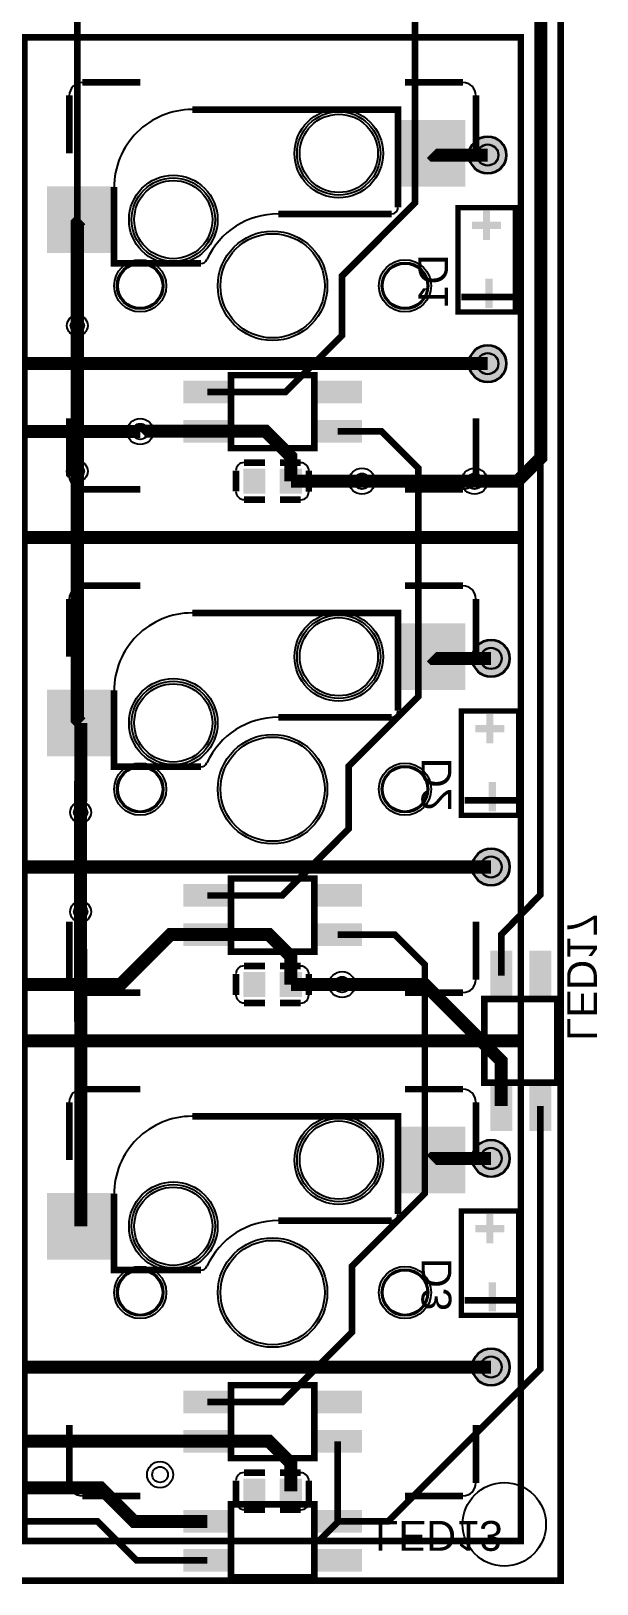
# Model space of a CAD drawing. Header units: millimetres. Extents: x 134.4 to 196.6, y -138.4 to -48.8.
# Drawn here: x 174.9 to 196.6, y -138.4 to -78.9 of the extents above; entities that cross this region are included whole.
import ezdxf

# ---------------------------------------------------------------- set-up
doc = ezdxf.new("R2010")
doc.units = ezdxf.units.MM
for name, color, linetype, true_color in [('BoardOutLine', 7, 'Continuous', 0xff00ff), ('BottomLayer', 7, 'Continuous', 0x0000ff), ('BottomPasteMaskLayer', 7, 'Continuous', 0x800000), ('BottomSilkLayer', 7, 'Continuous', 0x66cc33), ('BottomSolderMaskLayer', 7, 'Continuous', 0xaa00ff), ('Document', 7, 'Continuous', 0xffffff), ('Hole', 7, 'Continuous', 0x222222), ('Multi-Layer', 7, 'Continuous', 0xc0c0c0), ('TopLayer', 7, 'Continuous', 0xff0000), ('TopPasteMaskLayer', 7, 'Continuous', 0x808080), ('TopSilkLayer', 7, 'Continuous', 0xffcc00), ('TopSolderMaskLayer', 7, 'Continuous', 0x800080)]:
    doc.layers.add(name, color=color, linetype=linetype, true_color=true_color)
doc.styles.get("Standard").update_dxf_attribs({"font": 'arial.ttf'})

msp = doc.modelspace()

# ---------------------------------------------------------------- hatches: boundary and pattern name
at = {"layer": 'BottomLayer'}
for points in [[(188.96537973075942, -82.31615443230896), (188.96537973075942, -84.8161798323597), (191.5153924307849, -84.8161798323597), (191.5153924307849, -82.31615443230896)], [(175.51534163068322, -84.8561595123191), (178.06535433070871, -84.8561595123191), (178.06535433070871, -87.35618491236983), (175.51534163068322, -87.35618491236983)], [(188.96537973075942, -101.6201930403862), (188.96537973075942, -104.12021844043693), (191.5153924307849, -104.12021844043693), (191.5153924307849, -101.6201930403862)], [(175.51534163068322, -104.16019812039633), (178.06535433070871, -104.16019812039633), (178.06535433070871, -106.66022352044706), (175.51534163068322, -106.66022352044706)], [(193.33533147066282, -116.0021844043689), (193.33533147066282, -114.20220980441957), (192.51536703073407, -114.20220980441957), (192.51536703073407, -116.0021844043689)], [(194.8353822707645, -116.00220980441964), (194.8353822707645, -114.20220980441957), (194.01536703073407, -114.20220980441957), (194.01536703073407, -116.00220980441964)], [(193.33525527051052, -121.0021844043689), (193.33525527051052, -119.20220980441968), (192.51529083058176, -119.20220980441968), (192.51529083058176, -121.0021844043689)], [(194.8353822707645, -121.00220980441964), (194.8353822707645, -119.20220980441968), (194.01536703073407, -119.20220980441968), (194.01536703073407, -121.00220980441964)], [(188.96537973075942, -120.92423164846332), (188.96537973075942, -123.42425704851416), (191.5153924307849, -123.42425704851416), (191.5153924307849, -120.92423164846332)], [(175.51534163068322, -123.46423672847357), (178.06535433070871, -123.46423672847357), (178.06535433070871, -125.9642621285243), (175.51534163068322, -125.9642621285243)], [(180.75041910083837, -136.43914147828298), (182.55039370078748, -136.43914147828298), (182.55039370078748, -135.6191770383541), (180.75041910083837, -135.6191770383541)], [(185.75041910083814, -136.4392176784354), (187.55039370078748, -136.4392176784354), (187.55039370078748, -135.61925323850653), (185.75041910083814, -135.61925323850653)], [(180.75039370078753, -137.93926847853697), (182.55039370078748, -137.93926847853697), (182.55039370078748, -137.11925323850653), (180.75039370078753, -137.11925323850653)], [(185.7503937007873, -137.93926847853697), (187.55039370078748, -137.93926847853697), (187.55039370078748, -137.11925323850653), (185.7503937007873, -137.11925323850653)]]:
    msp.add_hatch(color=256, dxfattribs=at).paths.add_polyline_path(points)
at = {"layer": 'BottomPasteMaskLayer'}
for points in [[(188.96537973075942, -82.31615443230896), (188.96537973075942, -84.8161798323597), (191.5153924307849, -84.8161798323597), (191.5153924307849, -82.31615443230896)], [(175.51534163068322, -84.8561595123191), (178.06535433070871, -84.8561595123191), (178.06535433070871, -87.35618491236983), (175.51534163068322, -87.35618491236983)], [(188.96537973075942, -101.6201930403862), (188.96537973075942, -104.12021844043693), (191.5153924307849, -104.12021844043693), (191.5153924307849, -101.6201930403862)], [(175.51534163068322, -104.16019812039633), (178.06535433070871, -104.16019812039633), (178.06535433070871, -106.66022352044706), (175.51534163068322, -106.66022352044706)], [(193.33533147066282, -116.0021844043689), (193.33533147066282, -114.20220980441957), (192.51536703073407, -114.20220980441957), (192.51536703073407, -116.0021844043689)], [(194.8353822707645, -116.00220980441964), (194.8353822707645, -114.20220980441957), (194.01536703073407, -114.20220980441957), (194.01536703073407, -116.00220980441964)], [(193.33525527051052, -121.0021844043689), (193.33525527051052, -119.20220980441968), (192.51529083058176, -119.20220980441968), (192.51529083058176, -121.0021844043689)], [(194.8353822707645, -121.00220980441964), (194.8353822707645, -119.20220980441968), (194.01536703073407, -119.20220980441968), (194.01536703073407, -121.00220980441964)], [(188.96537973075942, -120.92423164846332), (188.96537973075942, -123.42425704851416), (191.5153924307849, -123.42425704851416), (191.5153924307849, -120.92423164846332)], [(175.51534163068322, -123.46423672847357), (178.06535433070871, -123.46423672847357), (178.06535433070871, -125.9642621285243), (175.51534163068322, -125.9642621285243)], [(180.75041910083837, -136.43914147828298), (182.55039370078748, -136.43914147828298), (182.55039370078748, -135.6191770383541), (180.75041910083837, -135.6191770383541)], [(185.75041910083814, -136.4392176784354), (187.55039370078748, -136.4392176784354), (187.55039370078748, -135.61925323850653), (185.75041910083814, -135.61925323850653)], [(180.75039370078753, -137.93926847853697), (182.55039370078748, -137.93926847853697), (182.55039370078748, -137.11925323850653), (180.75039370078753, -137.11925323850653)], [(185.7503937007873, -137.93926847853697), (187.55039370078748, -137.93926847853697), (187.55039370078748, -137.11925323850653), (185.7503937007873, -137.11925323850653)]]:
    msp.add_hatch(color=256, dxfattribs=at).paths.add_polyline_path(points)
at = {"layer": 'BottomSolderMaskLayer'}
for points in [[(188.93987985788362, -82.29065200399793), (188.93987985788362, -84.84168226067072), (191.5408963679522, -84.84168226067072), (191.5408963679522, -82.29065200399793)], [(191.68038481076965, -83.6301752603506, 1), (193.13038481076964, -83.6301752603506, 1)], [(175.48983769351594, -84.83065708400807), (178.0908542035845, -84.83065708400807), (178.0908542035845, -87.38168734068086), (175.48983769351594, -87.38168734068086)], [(191.68038481076965, -91.6301752603506, 1), (193.13038481076964, -91.6301752603506, 1)], [(188.93987985788362, -101.59469061207517), (188.93987985788362, -104.14572086874796), (191.5408963679522, -104.14572086874796), (191.5408963679522, -101.59469061207517)], [(191.8073850647701, -102.93421386842783, 1), (193.2573850647701, -102.93421386842783, 1)], [(175.48983769351594, -104.1346956920853), (178.0908542035845, -104.1346956920853), (178.0908542035845, -106.68572594875809), (175.48983769351594, -106.68572594875809)], [(191.8073850647701, -110.93421386842783, 1), (193.2573850647701, -110.93421386842783, 1)], [(193.3469028199704, -116.05794602504557), (193.3469028199704, -114.14645919885038), (192.5037971151212, -114.14645919885038), (192.5037971151212, -116.05794602504557)], [(194.84695146953027, -116.057972998683), (194.84695146953027, -114.14645919885038), (194.00379353088442, -114.14645919885038), (194.00379353088442, -116.057972998683)], [(193.34682446927627, -121.05794602504557), (193.34682446927627, -119.14645919885038), (192.50371876442705, -119.14645919885038), (192.50371876442705, -121.05794602504557)], [(194.84695146953027, -121.057972998683), (194.84695146953027, -119.14645919885038), (194.00379353088442, -119.14645919885038), (194.00379353088442, -121.057972998683)], [(188.93987985788362, -120.8987292201524), (188.93987985788362, -123.44975947682508), (191.5408963679522, -123.44975947682508), (191.5408963679522, -120.8987292201524)], [(191.8073850647701, -122.1112522225045, 1), (193.2573850647701, -122.1112522225045, 1)], [(175.48983769351594, -123.43873430016254), (178.0908542035845, -123.43873430016254), (178.0908542035845, -125.98976455683533), (175.48983769351594, -125.98976455683533)], [(191.8073850647701, -130.1112522225045, 1), (193.2573850647701, -130.1112522225045, 1)], [(180.72501689949627, -136.4645375951162), (182.5757908841981, -136.4645375951162), (182.5757908841981, -135.59377462717384), (180.72501689949627, -135.59377462717384)], [(185.72501689949604, -136.46461851602896), (187.57579088419834, -136.46461851602896), (187.57579088419834, -135.5938555480866), (185.72501689949604, -135.5938555480866)], [(180.72499078259807, -137.9646645953702), (182.5757908841981, -137.9646645953702), (182.5757908841981, -137.09384768015263), (180.72499078259807, -137.09384768015263)], [(185.72499078259807, -137.9646645953702), (187.57579088419834, -137.9646645953702), (187.57579088419834, -137.09384768015263), (185.72499078259807, -137.09384768015263)]]:
    msp.add_hatch(color=256, dxfattribs=at).paths.add_polyline_path(points)
at = {"layer": 'Document'}
for points in [[(192.07838455676915, -86.4631699263399), (192.91844043688093, -86.4631699263399), (192.91841503683008, -86.18318516637032), (192.07840995682, -86.18315976631959), (191.7984251968503, -86.18318516637032), (191.79845059690115, -86.4631699263399)], [(192.49842519685035, -86.60317500635017), (192.49847599695204, -85.7631953263907), (192.21846583693173, -85.76314452628912), (192.21846583693173, -86.60317500635017), (192.21844043688088, -86.88315976631964), (192.49847599695204, -86.88315976631964)], [(192.31234442468894, -88.6571501143003), (192.31229362458726, -89.49712979425965), (192.59230378460757, -89.49718059436123), (192.59230378460757, -88.6571501143003), (192.5923291846584, -88.37716535433083), (192.31229362458726, -88.37716535433083)], [(192.6254254508508, -105.90721361442729), (192.6254762509525, -105.06723393446794), (192.3454660909324, -105.06718313436636), (192.3454660909324, -105.90721361442729), (192.34544069088156, -106.18719837439687), (192.6254762509525, -106.18719837439687)], [(192.2053848107696, -105.76720853441714), (193.04544069088138, -105.76720853441714), (193.04541529083053, -105.48722377444756), (192.20541021082045, -105.48719837439683), (191.92542545085075, -105.48722377444756), (191.9254508509016, -105.76720853441714)], [(192.4393446786894, -107.96118872237753), (192.4392938785877, -108.80116840233688), (192.71930403860802, -108.80121920243846), (192.71930403860802, -107.96118872237753), (192.71932943865886, -107.68120396240806), (192.4392938785877, -107.68120396240806)], [(192.6254254508508, -125.08425196850408), (192.6254762509525, -124.24427228854461), (192.3454660909324, -124.24422148844303), (192.3454660909324, -125.08425196850408), (192.34544069088156, -125.36423672847354), (192.6254762509525, -125.36423672847354)], [(192.2053848107696, -124.94424688849381), (193.04544069088138, -124.94424688849381), (193.04541529083053, -124.66426212852423), (192.20541021082045, -124.6642367284735), (191.92542545085075, -124.66426212852423), (191.9254508509016, -124.94424688849381)], [(192.4393446786894, -127.1382270764542), (192.4392938785877, -127.97820675641356), (192.71930403860802, -127.97825755651513), (192.71930403860802, -127.1382270764542), (192.71932943865886, -126.85824231648473), (192.4392938785877, -126.85824231648473)]]:
    msp.add_hatch(color=256, dxfattribs=at).paths.add_polyline_path(points)
at = {"layer": 'Multi-Layer'}
for points in [[(191.70538481076966, -83.6301752603506, 1), (193.10538481076964, -83.6301752603506, 1)], [(191.70538481076966, -91.6301752603506, 1), (193.10538481076964, -91.6301752603506, 1)], [(191.8323850647701, -102.93421386842783, 1), (193.23238506477009, -102.93421386842783, 1)], [(191.8323850647701, -110.93421386842783, 1), (193.23238506477009, -110.93421386842783, 1)], [(191.8323850647701, -122.1112522225045, 1), (193.23238506477009, -122.1112522225045, 1)], [(191.8323850647701, -130.1112522225045, 1), (193.23238506477009, -130.1112522225045, 1)]]:
    msp.add_hatch(color=256, dxfattribs=at).paths.add_polyline_path(points)
at = {"layer": 'TopLayer'}
for points in [[(180.75039370078753, -92.31219202438422), (182.55039370078748, -92.31219202438422), (182.55039370078748, -93.13220726441466), (180.75039370078753, -93.13220726441466)], [(185.7503937007873, -92.31219202438422), (187.55039370078748, -92.31219202438422), (187.55039370078748, -93.13220726441466), (185.7503937007873, -93.13220726441466)], [(180.75041910083837, -93.8123190246381), (182.55039370078748, -93.8123190246381), (182.55039370078748, -94.63228346456708), (180.75041910083837, -94.63228346456708)], [(185.75041910083814, -93.81224282448568), (187.55039370078748, -93.81224282448568), (187.55039370078748, -94.63220726441455), (185.75041910083814, -94.63220726441455)], [(183.05036830073664, -95.68917957835924), (183.8503683007366, -95.68917957835924), (183.8503683007366, -96.58920497840995), (183.05036830073664, -96.58920497840995)], [(184.4503683007365, -95.68917957835924), (185.25036830073668, -95.68917957835924), (185.25036830073668, -96.58920497840995), (184.4503683007365, -96.58920497840995)], [(180.75039370078753, -111.61623063246134), (182.55039370078748, -111.61623063246134), (182.55039370078748, -112.4362458724919), (180.75039370078753, -112.4362458724919)], [(185.7503937007873, -111.61623063246134), (187.55039370078748, -111.61623063246134), (187.55039370078748, -112.4362458724919), (185.7503937007873, -112.4362458724919)], [(180.75041910083837, -113.11635763271534), (182.55039370078748, -113.11635763271534), (182.55039370078748, -113.9363220726442), (180.75041910083837, -113.9363220726442)], [(185.75041910083814, -113.11628143256291), (187.55039370078748, -113.11628143256291), (187.55039370078748, -113.93624587249178), (185.75041910083814, -113.93624587249178)], [(183.05036830073664, -114.99321818643648), (183.8503683007366, -114.99321818643648), (183.8503683007366, -115.89324358648719), (183.05036830073664, -115.89324358648719)], [(184.4503683007365, -114.99321818643648), (185.25036830073668, -114.99321818643648), (185.25036830073668, -115.89324358648719), (184.4503683007365, -115.89324358648719)], [(180.75039370078753, -131.04726949453914), (182.55039370078748, -131.04726949453914), (182.55039370078748, -131.86728473456958), (180.75039370078753, -131.86728473456958)], [(185.7503937007873, -131.04726949453914), (187.55039370078748, -131.04726949453914), (187.55039370078748, -131.86728473456958), (185.7503937007873, -131.86728473456958)], [(180.75041910083837, -132.54739649479313), (182.55039370078748, -132.54739649479313), (182.55039370078748, -133.367360934722), (180.75041910083837, -133.367360934722)], [(185.75041910083814, -132.5473202946407), (187.55039370078748, -132.5473202946407), (187.55039370078748, -133.36728473456958), (185.75041910083814, -133.36728473456958)], [(183.05036830073664, -134.42425704851428), (183.8503683007366, -134.42425704851428), (183.8503683007366, -135.32428244856487), (183.05036830073664, -135.32428244856487)], [(184.4503683007365, -134.42425704851428), (185.25036830073668, -134.42425704851428), (185.25036830073668, -135.32428244856487), (184.4503683007365, -135.32428244856487)]]:
    msp.add_hatch(color=256, dxfattribs=at).paths.add_polyline_path(points)
at = {"layer": 'TopPasteMaskLayer'}
for points in [[(180.75039370078753, -92.31219202438422), (182.55039370078748, -92.31219202438422), (182.55039370078748, -93.13220726441466), (180.75039370078753, -93.13220726441466)], [(185.7503937007873, -92.31219202438422), (187.55039370078748, -92.31219202438422), (187.55039370078748, -93.13220726441466), (185.7503937007873, -93.13220726441466)], [(180.75041910083837, -93.8123190246381), (182.55039370078748, -93.8123190246381), (182.55039370078748, -94.63228346456708), (180.75041910083837, -94.63228346456708)], [(185.75041910083814, -93.81224282448568), (187.55039370078748, -93.81224282448568), (187.55039370078748, -94.63220726441455), (185.75041910083814, -94.63220726441455)], [(183.05036830073664, -95.68917957835924), (183.8503683007366, -95.68917957835924), (183.8503683007366, -96.58920497840995), (183.05036830073664, -96.58920497840995)], [(184.4503683007365, -95.68917957835924), (185.25036830073668, -95.68917957835924), (185.25036830073668, -96.58920497840995), (184.4503683007365, -96.58920497840995)], [(180.75039370078753, -111.61623063246134), (182.55039370078748, -111.61623063246134), (182.55039370078748, -112.4362458724919), (180.75039370078753, -112.4362458724919)], [(185.7503937007873, -111.61623063246134), (187.55039370078748, -111.61623063246134), (187.55039370078748, -112.4362458724919), (185.7503937007873, -112.4362458724919)], [(180.75041910083837, -113.11635763271534), (182.55039370078748, -113.11635763271534), (182.55039370078748, -113.9363220726442), (180.75041910083837, -113.9363220726442)], [(185.75041910083814, -113.11628143256291), (187.55039370078748, -113.11628143256291), (187.55039370078748, -113.93624587249178), (185.75041910083814, -113.93624587249178)], [(183.05036830073664, -114.99321818643648), (183.8503683007366, -114.99321818643648), (183.8503683007366, -115.89324358648719), (183.05036830073664, -115.89324358648719)], [(184.4503683007365, -114.99321818643648), (185.25036830073668, -114.99321818643648), (185.25036830073668, -115.89324358648719), (184.4503683007365, -115.89324358648719)], [(180.75039370078753, -131.04726949453914), (182.55039370078748, -131.04726949453914), (182.55039370078748, -131.86728473456958), (180.75039370078753, -131.86728473456958)], [(185.7503937007873, -131.04726949453914), (187.55039370078748, -131.04726949453914), (187.55039370078748, -131.86728473456958), (185.7503937007873, -131.86728473456958)], [(180.75041910083837, -132.54739649479313), (182.55039370078748, -132.54739649479313), (182.55039370078748, -133.367360934722), (180.75041910083837, -133.367360934722)], [(185.75041910083814, -132.5473202946407), (187.55039370078748, -132.5473202946407), (187.55039370078748, -133.36728473456958), (185.75041910083814, -133.36728473456958)], [(183.05036830073664, -134.42425704851428), (183.8503683007366, -134.42425704851428), (183.8503683007366, -135.32428244856487), (183.05036830073664, -135.32428244856487)], [(184.4503683007365, -134.42425704851428), (185.25036830073668, -134.42425704851428), (185.25036830073668, -135.32428244856487), (184.4503683007365, -135.32428244856487)]]:
    msp.add_hatch(color=256, dxfattribs=at).paths.add_polyline_path(points)
at = {"layer": 'TopSolderMaskLayer'}
for points in [[(191.68038481076965, -83.6301752603506, 1), (193.13038481076964, -83.6301752603506, 1)], [(191.68038481076965, -91.6301752603506, 1), (193.13038481076964, -91.6301752603506, 1)], [(180.72499078259807, -92.28679590755098), (182.5757908841981, -92.28679590755098), (182.5757908841981, -93.15761282276844), (180.72499078259807, -93.15761282276844)], [(185.72499078259807, -92.28679590755098), (187.57579088419834, -92.28679590755098), (187.57579088419834, -93.15761282276844), (185.72499078259807, -93.15761282276844)], [(180.72501689949627, -93.78692290780498), (182.5757908841981, -93.78692290780498), (182.5757908841981, -94.65768587574723), (180.72501689949627, -94.65768587574723)], [(185.72501689949604, -93.78684198689223), (187.57579088419834, -93.78684198689223), (187.57579088419834, -94.65760495483448), (185.72501689949604, -94.65760495483448)], [(183.0249698628429, -95.66377881071185), (183.87576996444318, -95.66377881071185), (183.87576996444318, -96.61460574605735), (183.0249698628429, -96.61460574605735)], [(184.42496663703014, -95.66377881071185), (185.2757667386304, -95.66377881071185), (185.2757667386304, -96.61460574605735), (184.42496663703014, -96.61460574605735)], [(191.8073850647701, -102.93421386842783, 1), (193.2573850647701, -102.93421386842783, 1)], [(191.8073850647701, -110.93421386842783, 1), (193.2573850647701, -110.93421386842783, 1)], [(180.72499078259807, -111.59083451562822), (182.5757908841981, -111.59083451562822), (182.5757908841981, -112.46165143084568), (180.72499078259807, -112.46165143084568)], [(185.72499078259807, -111.59083451562822), (187.57579088419834, -111.59083451562822), (187.57579088419834, -112.46165143084568), (185.72499078259807, -112.46165143084568)], [(180.72501689949627, -113.09096151588221), (182.5757908841981, -113.09096151588221), (182.5757908841981, -113.96172448382447), (180.72501689949627, -113.96172448382447)], [(185.72501689949604, -113.09088059496946), (187.57579088419834, -113.09088059496946), (187.57579088419834, -113.96164356291172), (185.72501689949604, -113.96164356291172)], [(183.0249698628429, -114.96781741878908), (183.87576996444318, -114.96781741878908), (183.87576996444318, -115.91864435413459), (183.0249698628429, -115.91864435413459)], [(184.42496663703014, -114.96781741878908), (185.2757667386304, -114.96781741878908), (185.2757667386304, -115.91864435413459), (184.42496663703014, -115.91864435413459)], [(191.8073850647701, -122.1112522225045, 1), (193.2573850647701, -122.1112522225045, 1)], [(191.8073850647701, -130.1112522225045, 1), (193.2573850647701, -130.1112522225045, 1)], [(180.72499078259807, -131.0218733777059), (182.5757908841981, -131.0218733777059), (182.5757908841981, -131.89269029292336), (180.72499078259807, -131.89269029292336)], [(185.72499078259807, -131.0218733777059), (187.57579088419834, -131.0218733777059), (187.57579088419834, -131.89269029292336), (185.72499078259807, -131.89269029292336)], [(180.72501689949627, -132.5220003779599), (182.5757908841981, -132.5220003779599), (182.5757908841981, -133.39276334590227), (180.72501689949627, -133.39276334590227)], [(185.72501689949604, -132.52191945704715), (187.57579088419834, -132.52191945704715), (187.57579088419834, -133.39268242498952), (185.72501689949604, -133.39268242498952)], [(183.0249698628429, -134.39885628086677), (183.87576996444318, -134.39885628086677), (183.87576996444318, -135.34968321621238), (183.0249698628429, -135.34968321621238)], [(184.42496663703014, -134.39885628086677), (185.2757667386304, -134.39885628086677), (185.2757667386304, -135.34968321621238), (184.42496663703014, -135.34968321621238)]]:
    msp.add_hatch(color=256, dxfattribs=at).paths.add_polyline_path(points)

# ---------------------------------------------------------------- linework, layer by layer
at = {"layer": 'BoardOutLine', "const_width": 0.25400050800101603}
msp.add_lwpolyline([(134.49326898653794, -48.89509779019568), (134.49326898653794, -138.30327660655325), (195.1993903987809, -138.30327660655325), (195.1993903987809, -48.89509779019568)], dxfattribs=at)
at = {"layer": 'BottomLayer'}
for points, const_width in [([(192.9260858521718, -115.10287020574049), (192.9260858521718, -113.52552705105415), (194.42468884937762, -112.00152400304808), (194.42468884937762, -73.61950723901452)], 0.25400050800101603), ([(192.40538481076965, -83.6301752603506), (190.30429260858523, -83.6301752603506), (190.24028448056902, -83.56616713233439)], 0.5), ([(176.6573533147066, -90.17018034036073), (176.6573533147066, -86.23825247650507), (176.78943357886737, -86.10617221234452)], 0.5), ([(173.22834645669286, -91.6301752603506), (192.40538481076965, -91.6301752603506)], 0.5), ([(179.07035814071628, -94.23418846837706), (161.6713233426467, -94.23418846837706), (160.90932181864378, -94.9961899923801), (160.90932181864378, -96.1391922783846)], 0.5), ([(176.78943357886737, -105.41021082042175), (176.6573533147066, -105.2781305562612), (176.6573533147066, -95.75819151638314)], 0.5), ([(191.89738379476762, -96.1391922783846), (187.57937515875028, -96.1391922783846)], 0.5), ([(192.5323850647701, -102.93421386842783), (190.30429260858523, -102.93421386842783), (190.24028448056902, -102.8702057404115)], 0.5), ([(176.78435356870727, -108.83921767843538), (176.78943357886737, -105.41021082042175)], 0.5), ([(192.5323850647701, -110.93421386842783), (173.22834645669286, -110.93421386842783)], 0.5), ([(176.78943357886737, -124.71424942849887), (176.78435356870727, -112.64922529845069)], 0.5), ([(192.9260858521718, -120.10160020320052), (192.9260858521718, -118.37693675387368), (189.99237998475996, -115.44323088646183), (186.81737363474736, -115.44323088646183)], 0.5), ([(186.6497332994668, -136.02997205994427), (188.58267716535443, -136.02997205994427), (194.42468884937762, -130.18796037592085), (194.42468884937762, -120.10160020320052)], 0.25400050800101603), ([(192.5323850647701, -122.1112522225045), (190.30327660655325, -122.1112522225045), (190.24028448056902, -122.17424434848874)], 0.5), ([(192.5323850647701, -130.1112522225045), (173.22834645669286, -130.1112522225045)], 0.5), ([(181.65100330200653, -136.02997205994427), (178.8290576581153, -136.02997205994427), (177.5463550927102, -134.74726949453907), (167.38633477266967, -134.74726949453907)], 0.5), ([(148.04165608331232, -136.02997205994427), (177.4320548641099, -136.02997205994427), (178.9306578613157, -137.5285750571502), (181.65100330200653, -137.5285750571502)], 0.25400050800101603)]:
    msp.add_lwpolyline(points, dxfattribs=dict(at, const_width=const_width))
at = {"layer": 'BottomSilkLayer', "const_width": 0.25400050800101603}
for points in [[(181.06535433070871, -81.88615697231398), (188.96537973075942, -81.88615697231398), (188.96537973075942, -85.6361696723394)], [(181.39954279908557, -87.78511557023126), (178.0645161290322, -87.78511557023126), (178.0645161290322, -84.85648971297951)], [(184.3653797307595, -85.88618237236471), (188.71536703073411, -85.88618237236471)], [(191.3893827787656, -89.07518415036827), (193.4213868427737, -89.07518415036827)], [(181.06535433070871, -101.19019558039122), (188.96537973075942, -101.19019558039122), (188.96537973075942, -104.94020828041664)], [(181.39954279908557, -107.08915417830849), (178.0645161290322, -107.08915417830849), (178.0645161290322, -104.16052832105674)], [(184.3653797307595, -105.19022098044195), (188.71536703073411, -105.19022098044195)], [(191.51638303276604, -108.37922275844551), (193.54838709677415, -108.37922275844551)], [(181.06535433070871, -120.49423418846845), (188.96537973075942, -120.49423418846845), (188.96537973075942, -124.24424688849388)], [(181.39954279908557, -126.39319278638573), (178.0645161290322, -126.39319278638573), (178.0645161290322, -123.46456692913387)], [(184.3653797307595, -124.49425958851918), (188.71536703073411, -124.49425958851918)], [(191.51638303276604, -127.5562611125223), (193.54838709677415, -127.5562611125223)]]:
    msp.add_lwpolyline(points, dxfattribs=at)
at = {"layer": 'BottomSilkLayer'}
for points, const_width in [([(191.26238252476514, -85.64617729235465), (191.26238252476514, -89.64617729235465), (193.4622809245618, -89.64617729235465), (193.4622809245618, -85.64617729235465), (191.26238252476514, -85.64617729235465)], 0.2), ([(191.3893827787656, -104.95021590043189), (191.3893827787656, -108.95021590043189), (193.5892811785625, -108.95021590043189), (193.5892811785625, -104.95021590043189), (191.3893827787656, -104.95021590043189)], 0.2), ([(195.07543815087638, -119.20218440436884), (195.07543815087638, -116.00228600457206), (192.27533655067327, -116.00228600457206), (192.27533655067327, -119.20218440436884), (195.07543815087638, -119.20218440436884)], 0.25400050800101603), ([(191.3893827787656, -124.12725425450856), (191.3893827787656, -128.12725425450856), (193.5892811785625, -128.12725425450856), (193.5892811785625, -124.12725425450856), (191.3893827787656, -124.12725425450856)], 0.2), ([(182.55041910083833, -138.17932435864884), (185.750317500635, -138.17932435864884), (185.750317500635, -135.3792227584455), (182.55041910083833, -135.3792227584455), (182.55041910083833, -138.17932435864884)], 0.25400050800101603)]:
    msp.add_lwpolyline(points, close=True, dxfattribs=dict(at, const_width=const_width))
for centre, radius in [((184.15036830073655, -88.64617729235465), 2.100076200152401), ((179.07035814071628, -88.64617729235465), 1), ((189.23037846075704, -88.64617729235465), 1), ((184.15036830073655, -107.95021590043189), 2.100076200152401), ((179.07035814071628, -107.95021590043189), 1), ((189.23037846075704, -107.95021590043189), 1), ((184.15036830073655, -127.25425450850912), 2.100076200152401), ((179.07035814071628, -127.25425450850912), 1), ((189.23037846075704, -127.25425450850912), 1)]:
    msp.add_circle(centre, radius, dxfattribs=at)
for centre, radius, start, end in [((181.06535433060117, -84.8861569723141), 3.0000000000000004, 90, 180.0004851052362), ((188.71536703073411, -85.63616967233929), 0.25001270002540005, 270, 359.99999999997794), ((184.36536155227964, -88.89933959862435), 3.013157226314453, 90, 155.30783339340863), ((181.4005604257245, -87.53616967234473), 0.25001270002540005, 270, 335.3068273431097), ((181.06535433060117, -104.19019558039122), 3.0000000000000004, 90, 180.0004851052362), ((184.36536155227964, -108.20337820670159), 3.013157226314453, 90, 155.30783339340863), ((188.71536703073411, -104.94020828041653), 0.25001270002540005, 270, 359.99999999997794), ((181.4005604257245, -106.84020828042196), 0.25001270002540005, 270, 335.3068273431097), ((181.06535433060117, -123.49423418846845), 3.0000000000000004, 90, 180.0004851052362), ((188.71536703073411, -124.24424688849376), 0.25001270002540005, 270, 359.99999999997794), ((184.36536155227964, -127.50741681477871), 3.013157226314453, 90, 155.30783339340863), ((181.4005604257245, -126.14424688849908), 0.25001270002540005, 270, 335.3068273431097)]:
    msp.add_arc(centre, radius, start, end, dxfattribs=at)
at = {"layer": 'BottomSolderMaskLayer'}
for centre, radius in [((192.40538481076965, -83.6301752603506), 0.7250000000000001), ((192.40538481076965, -83.6301752603506), 0.41428571428571437), ((192.40538481076965, -91.6301752603506), 0.7250000000000001), ((192.40538481076965, -91.6301752603506), 0.41428571428571437), ((192.5323850647701, -102.93421386842783), 0.7250000000000001), ((192.5323850647701, -102.93421386842783), 0.41428571428571437), ((192.5323850647701, -110.93421386842783), 0.7250000000000001), ((192.5323850647701, -110.93421386842783), 0.41428571428571437), ((192.5323850647701, -122.1112522225045), 0.7250000000000001), ((192.5323850647701, -122.1112522225045), 0.41428571428571437), ((192.5323850647701, -130.1112522225045), 0.7250000000000001), ((192.5323850647701, -130.1112522225045), 0.41428571428571437)]:
    msp.add_circle(centre, radius, dxfattribs=at)
at = {"layer": 'Document', "const_width": 0.25400050800101603}
for points in [[(193.67538735077483, -98.1711963423927), (174.6253492506985, -98.1711963423927), (174.6253492506985, -79.1211582423166), (193.67538735077483, -79.1211582423166), (193.67538735077483, -98.1711963423927)], [(193.67538735077483, -117.47523495046994), (174.6253492506985, -117.47523495046994), (174.6253492506985, -98.42519685039372), (193.67538735077483, -98.42519685039372), (193.67538735077483, -117.47523495046994)], [(193.67538735077483, -136.77927355854717), (174.6253492506985, -136.77927355854717), (174.6253492506985, -117.72923545847095), (193.67538735077483, -117.72923545847095), (193.67538735077483, -136.77927355854717)]]:
    msp.add_lwpolyline(points, close=True, dxfattribs=at)
at = {"layer": 'Hole'}
for centre, radius in [((176.6573533147066, -90.17018034036073), 0.25999491998984003), ((179.07035814071628, -94.23418846837706), 0.30000000000000004), ((176.6573533147066, -95.75819151638314), 0.25999491998984003), ((187.57937515875028, -96.1391922783846), 0.30000000000000004), ((191.89738379476762, -96.1391922783846), 0.30000000000000004), ((176.78435356870727, -108.83921767843538), 0.25999491998984003), ((176.78435356870727, -112.64922529845069), 0.25999491998984003), ((186.81737363474736, -115.44323088646183), 0.30000000000000004), ((179.83235966471943, -134.23926847853704), 0.30000000000000004)]:
    msp.add_circle(centre, radius, dxfattribs=at)
at = {"layer": 'Multi-Layer'}
for centre, radius in [((186.6903733807469, -83.56616713233439), 1.6), ((186.6903733807469, -83.56616713233439), 1.5000000000000002), ((192.40538481076965, -83.6301752603506), 0.7000000000000001), ((192.40538481076965, -83.6301752603506), 0.4), ((180.34036068072146, -86.10617221234452), 1.6), ((180.34036068072146, -86.10617221234452), 1.5000000000000002), ((184.15036830073655, -88.64617729235465), 2), ((184.15036830073655, -88.64617729235465), 2), ((179.07035814071628, -88.64617729235465), 0.9000000000000001), ((179.07035814071628, -88.64617729235465), 0.8500127000254001), ((189.23037846075704, -88.64617729235465), 0.9000000000000001), ((189.23037846075704, -88.64617729235465), 0.8500127000254001), ((176.6573533147066, -90.17018034036073), 0.4), ((192.40538481076965, -91.6301752603506), 0.7000000000000001), ((192.40538481076965, -91.6301752603506), 0.4), ((179.07035814071628, -94.23418846837706), 0.5), ((176.6573533147066, -95.75819151638314), 0.4), ((187.57937515875028, -96.1391922783846), 0.5), ((191.89738379476762, -96.1391922783846), 0.5), ((186.6903733807469, -102.8702057404115), 1.6), ((186.6903733807469, -102.8702057404115), 1.5000000000000002), ((192.5323850647701, -102.93421386842783), 0.7000000000000001), ((192.5323850647701, -102.93421386842783), 0.4), ((180.34036068072146, -105.41021082042175), 1.6), ((180.34036068072146, -105.41021082042175), 1.5000000000000002), ((184.15036830073655, -107.95021590043189), 2), ((184.15036830073655, -107.95021590043189), 2), ((179.07035814071628, -107.95021590043189), 0.9000000000000001), ((179.07035814071628, -107.95021590043189), 0.8500127000254001), ((189.23037846075704, -107.95021590043189), 0.9000000000000001), ((189.23037846075704, -107.95021590043189), 0.8500127000254001), ((176.78435356870727, -108.83921767843538), 0.4), ((192.5323850647701, -110.93421386842783), 0.7000000000000001), ((192.5323850647701, -110.93421386842783), 0.4), ((176.78435356870727, -112.64922529845069), 0.4), ((186.81737363474736, -115.44323088646183), 0.5), ((186.6903733807469, -122.17424434848874), 1.6), ((186.6903733807469, -122.17424434848874), 1.5000000000000002), ((192.5323850647701, -122.1112522225045), 0.7000000000000001), ((192.5323850647701, -122.1112522225045), 0.4), ((180.34036068072146, -124.71424942849887), 1.6), ((180.34036068072146, -124.71424942849887), 1.5000000000000002), ((184.15036830073655, -127.25425450850912), 2), ((184.15036830073655, -127.25425450850912), 2), ((179.07035814071628, -127.25425450850912), 0.9000000000000001), ((179.07035814071628, -127.25425450850912), 0.8500127000254001), ((189.23037846075704, -127.25425450850912), 0.9000000000000001), ((189.23037846075704, -127.25425450850912), 0.8500127000254001), ((192.5323850647701, -130.1112522225045), 0.7000000000000001), ((192.5323850647701, -130.1112522225045), 0.4), ((179.83235966471943, -134.23926847853704), 0.5), ((193.04038608077212, -136.1442722885447), 1.6)]:
    msp.add_circle(centre, radius, dxfattribs=at)
at = {"layer": 'TopLayer'}
for points, const_width in [([(181.65100330200653, -92.722885445771), (184.64566929133866, -92.722885445771), (186.81737363474736, -90.5511811023623), (186.81737363474736, -88.26517653035307), (189.6113792227584, -85.47117094234193), (189.6113792227584, -74.4221488442978), (184.15036830073655, -68.96113792227595), (167.8943357886717, -68.96113792227595), (161.4173228346458, -62.484124968249944), (159.38531877063747, -62.484124968249944)], 0.25400050800101603), ([(151.51130302260617, -74.93014986029982), (153.4163068326136, -76.83515367030736), (175.38735077470164, -76.83515367030736), (176.6573533147066, -78.10515621031243), (176.6573533147066, -90.17018034036073)], 0.25400050800101603), ([(191.89738379476762, -96.1391922783846), (193.54838709677415, -96.1391922783846), (194.43738887477775, -95.25019050038111), (194.43738887477775, -78.232156464313), (192.91338582677167, -76.70815341630691)], 0.5), ([(176.6573533147066, -90.17018034036073), (176.6573533147066, -95.75819151638314)], 0.5), ([(179.07035814071628, -94.23418846837706), (179.08232156464305, -94.22222504445017), (181.65054610109223, -94.22222504445017)], 0.5), ([(184.85039370078744, -96.1391922783846), (184.85039370078744, -95.18821437642873), (183.88442976885972, -94.2222504445009), (181.65049530099077, -94.2222504445009)], 0.5), ([(186.6497332994668, -94.22148844297692), (188.3286766573533, -94.22148844297692), (189.73837947675906, -95.63119126238257), (189.73837947675906, -104.3942087884177), (187.07137414274825, -107.06121412242828), (187.07137414274825, -109.47421894843797), (184.518669037338, -112.02692405384823), (181.65100330200653, -112.02692405384823)], 0.25400050800101603), ([(187.57937515875028, -96.1391922783846), (187.45237490474983, -96.1391922783846), (184.8503683007366, -96.1391922783846)], 0.5), ([(176.78435356870727, -108.83921767843538), (176.78435356870727, -112.64922529845069)], 0.5), ([(181.65104298958613, -113.52552705105415), (180.22600965201923, -113.52552705105415), (178.30830581661166, -115.44323088646183), (175.13335026670052, -115.44323088646183)], 0.5), ([(184.85039370078744, -115.44323088646183), (184.85039370078744, -114.36525273050552), (184.01143002286017, -113.52628905257814), (181.65049530099077, -113.52628905257814)], 0.5), ([(186.6497332994668, -113.52552705105415), (188.83667767335533, -113.52552705105415), (189.99237998475996, -114.6812293624588), (189.99237998475996, -123.44424688849381), (187.19837439674893, -126.23825247650507), (187.19837439674893, -128.7782575565152), (184.518669037338, -131.45796291592592), (181.65100330200653, -131.45796291592592)], 0.25400050800101603), ([(175.13335026670052, -115.44323088646183), (165.42032004064004, -115.44323088646183)], 0.5), ([(184.85039370078744, -115.44323088646183), (186.81737363474736, -115.44323088646183)], 0.5), ([(186.6497332994668, -132.95656591313184), (186.6497332994668, -136.05791211582425), (185.92837185674375, -136.77927355854717), (161.03632207264423, -136.77927355854717), (160.5283210566422, -136.27127254254515), (160.5283210566422, -131.82626365252736), (161.04902209804436, -131.33096266192547), (162.3469646939293, -131.33096266192547)], 0.25400050800101603), ([(181.65100330200653, -132.95656591313184), (172.3520447040894, -132.95656591313184), (170.56134112268228, -134.74726949453907), (167.38633477266967, -134.74726949453907)], 0.5), ([(184.85039370078744, -134.87426974853952), (184.85039370078744, -133.7962915925832), (184.01143002286017, -132.95732791465593), (181.65049530099077, -132.95732791465593)], 0.5)]:
    msp.add_lwpolyline(points, dxfattribs=dict(at, const_width=const_width))
at = {"layer": 'TopSilkLayer', "const_width": 0.25400050800101603}
for points in [[(176.85034290068575, -80.84615189230385), (179.07035814071628, -80.84615189230385)], [(191.45039370078757, -80.84615189230385), (189.23037846075704, -80.84615189230385)], [(176.35034290068575, -81.34615189230385), (176.35034290068575, -83.56616713233439)], [(191.95039370078757, -81.34615189230385), (191.95039370078757, -83.56616713233439)], [(176.35034290068575, -95.94620269240545), (176.35034290068575, -93.72618745237492)], [(191.95039370078757, -95.94620269240545), (191.95039370078757, -93.72618745237492)], [(182.7449072898146, -95.7335788671578), (182.7449072898146, -96.53355346710703)], [(183.8547371094744, -95.42374904749818), (183.05473710947422, -95.42374904749818)], [(184.43063246126485, -95.42956565913141), (185.2306070612142, -95.42956565913141)], [(185.54038608077212, -95.73942087884188), (185.54038608077212, -96.53944627889268)], [(176.85034290068575, -96.44620269240545), (179.07035814071628, -96.44620269240545)], [(191.45039370078757, -96.44620269240545), (189.23037846075704, -96.44620269240545)], [(183.8547371094744, -96.84335788671581), (183.05473710947422, -96.84335788671581)], [(184.43063246126485, -96.84922529845062), (185.2306070612142, -96.84922529845062)], [(176.85034290068575, -100.15019050038109), (179.07035814071628, -100.15019050038109)], [(191.45039370078757, -100.15019050038109), (189.23037846075704, -100.15019050038109)], [(176.35034290068575, -100.65019050038097), (176.35034290068575, -102.8702057404115)], [(191.95039370078757, -100.65019050038097), (191.95039370078757, -102.8702057404115)], [(176.35034290068575, -115.25024130048268), (176.35034290068575, -113.03022606045215)], [(191.95039370078757, -115.25024130048268), (191.95039370078757, -113.03022606045215)], [(182.7449072898146, -115.03761747523504), (182.7449072898146, -115.83759207518426)], [(183.8547371094744, -114.72778765557541), (183.05473710947422, -114.72778765557541)], [(184.43063246126485, -114.73360426720865), (185.2306070612142, -114.73360426720865)], [(185.54038608077212, -115.04345948691912), (185.54038608077212, -115.8434848869698)], [(176.85034290068575, -115.75024130048268), (179.07035814071628, -115.75024130048268)], [(183.8547371094744, -116.14739649479304), (183.05473710947422, -116.14739649479304)], [(184.43063246126485, -116.15326390652785), (185.2306070612142, -116.15326390652785)], [(191.45039370078757, -115.75024130048268), (189.23037846075704, -115.75024130048268)], [(176.85034290068575, -119.45422910845821), (179.07035814071628, -119.45422910845821)], [(191.45039370078757, -119.45422910845821), (189.23037846075704, -119.45422910845821)], [(176.35034290068575, -119.95422910845821), (176.35034290068575, -122.17424434848874)], [(191.95039370078757, -119.95422910845821), (191.95039370078757, -122.17424434848874)], [(176.35034290068575, -134.55427990855992), (176.35034290068575, -132.33426466852939)], [(191.95039370078757, -134.55427990855992), (191.95039370078757, -132.33426466852939)], [(182.7449072898146, -134.46865633731272), (182.7449072898146, -135.26863093726195)], [(183.8547371094744, -134.1588265176531), (183.05473710947422, -134.1588265176531)], [(184.43063246126485, -134.16464312928633), (185.2306070612142, -134.16464312928633)], [(185.54038608077212, -134.4744983489968), (185.54038608077212, -135.2745237490476)], [(176.85034290068575, -135.05427990855992), (179.07035814071628, -135.05427990855992)], [(191.45039370078757, -135.05427990855992), (189.23037846075704, -135.05427990855992)], [(183.8547371094744, -135.57843535687084), (183.05473710947422, -135.57843535687084)], [(184.43063246126485, -135.58430276860565), (185.2306070612142, -135.58430276860565)]]:
    msp.add_lwpolyline(points, dxfattribs=at)
for points in [[(182.55041910083833, -92.07213614427235), (185.750317500635, -92.07213614427235), (185.750317500635, -94.87223774447557), (182.55041910083833, -94.87223774447557), (182.55041910083833, -92.07213614427235)], [(182.55041910083833, -111.37617475234958), (185.750317500635, -111.37617475234958), (185.750317500635, -114.1762763525528), (182.55041910083833, -114.1762763525528), (182.55041910083833, -111.37617475234958)], [(182.55041910083833, -130.80721361442727), (185.750317500635, -130.80721361442727), (185.750317500635, -133.6073152146305), (182.55041910083833, -133.6073152146305), (182.55041910083833, -130.80721361442727)]]:
    msp.add_lwpolyline(points, close=True, dxfattribs=at)
at = {"layer": 'TopSilkLayer'}
for centre, radius in [((186.6903733807469, -83.56616713233439), 1.7000254000508002), ((180.34036068072146, -86.10617221234452), 1.7000254000508002), ((184.15036830073655, -88.64617729235465), 2.100076200152401), ((179.07035814071628, -88.64617729235465), 1), ((189.23037846075704, -88.64617729235465), 1), ((186.6903733807469, -102.8702057404115), 1.7000254000508002), ((180.34036068072146, -105.41021082042175), 1.7000254000508002), ((184.15036830073655, -107.95021590043189), 2.100076200152401), ((179.07035814071628, -107.95021590043189), 1), ((189.23037846075704, -107.95021590043189), 1), ((186.6903733807469, -122.17424434848874), 1.7000254000508002), ((180.34036068072146, -124.71424942849887), 1.7000254000508002), ((184.15036830073655, -127.25425450850912), 2.100076200152401), ((179.07035814071628, -127.25425450850912), 1), ((189.23037846075704, -127.25425450850912), 1)]:
    msp.add_circle(centre, radius, dxfattribs=at)
for centre, radius, start, end in [((176.85034290068597, -81.34615189230385), 0.5, 90, 179.99999999999852), ((191.45039370078734, -81.34615189230385), 0.5, 0, 90), ((183.05468630937276, -95.7335788671578), 0.30982981965963935, 90, 180), ((185.23055626215364, -95.73939547879104), 0.30982981965963935, 359.9953028545985, 90), ((176.85034290068597, -95.94620269240545), 0.5, 180, 270), ((191.45039370078734, -95.94620269240545), 0.5, 270, 359.9999999999985), ((183.0546863083316, -96.53357886715787), 0.30982981965963935, 179.9953028545985, 270), ((185.2305562611125, -96.5393954787911), 0.30982981965963935, 270, 0), ((176.85034290068597, -100.65019050038097), 0.5, 90, 179.99999999999852), ((191.45039370078734, -100.65019050038097), 0.5, 0, 90), ((183.05468630937276, -115.03761747523504), 0.30982981965963935, 90, 180), ((185.23055626215364, -115.04343408686827), 0.30982981965963935, 359.9953028545985, 90), ((176.85034290068597, -115.25024130048268), 0.5, 180, 270), ((191.45039370078734, -115.25024130048268), 0.5, 270, 359.9999999999985), ((183.0546863083316, -115.8376174752351), 0.30982981965963935, 179.9953028545985, 270), ((185.2305562611125, -115.84343408686823), 0.30982981965963935, 270, 0), ((176.85034290068597, -119.95422910845821), 0.5, 90, 179.99999999999852), ((191.45039370078734, -119.95422910845821), 0.5, 0, 90), ((176.85034290068597, -134.55427990855992), 0.5, 180, 270), ((183.05468630937276, -134.46865633731272), 0.30982981965963935, 90, 180), ((185.23055626215364, -134.47447294894596), 0.30982981965963935, 359.9953028545985, 90), ((191.45039370078734, -134.55427990855992), 0.5, 270, 359.9999999999985), ((183.0546863083316, -135.2686563373128), 0.30982981965963935, 179.9953028545985, 270), ((185.2305562611125, -135.27447294894603), 0.30982981965963935, 270, 0)]:
    msp.add_arc(centre, radius, start, end, dxfattribs=at)
at = {"layer": 'TopSolderMaskLayer'}
for centre, radius in [((192.40538481076965, -83.6301752603506), 0.7250000000000001), ((192.40538481076965, -83.6301752603506), 0.41428571428571437), ((192.40538481076965, -91.6301752603506), 0.7250000000000001), ((192.40538481076965, -91.6301752603506), 0.41428571428571437), ((192.5323850647701, -102.93421386842783), 0.7250000000000001), ((192.5323850647701, -102.93421386842783), 0.41428571428571437), ((192.5323850647701, -110.93421386842783), 0.7250000000000001), ((192.5323850647701, -110.93421386842783), 0.41428571428571437), ((192.5323850647701, -122.1112522225045), 0.7250000000000001), ((192.5323850647701, -122.1112522225045), 0.41428571428571437), ((192.5323850647701, -130.1112522225045), 0.7250000000000001), ((192.5323850647701, -130.1112522225045), 0.41428571428571437)]:
    msp.add_circle(centre, radius, dxfattribs=at)

# ---------------------------------------------------------------- texts
at = {"layer": 'BottomSilkLayer', "text_generation_flag": 2}
for s, rotation, p in [('D1', 90, (190.88138176276357, -87.4401828803658)), ('D2', 90, (191.00838201676402, -106.74422148844303)), ('LED17', 270, (195.4533909067818, -117.6022352044705)), ('D3', 90, (191.00838201676402, -125.9212598425197)), ('LED13', 180, (188.0873761747523, -136.01727203454413))]:
    msp.add_text(s, height=1.143002286004572, rotation=rotation, dxfattribs=at).set_placement(p)

doc.saveas('drawing.dxf')
